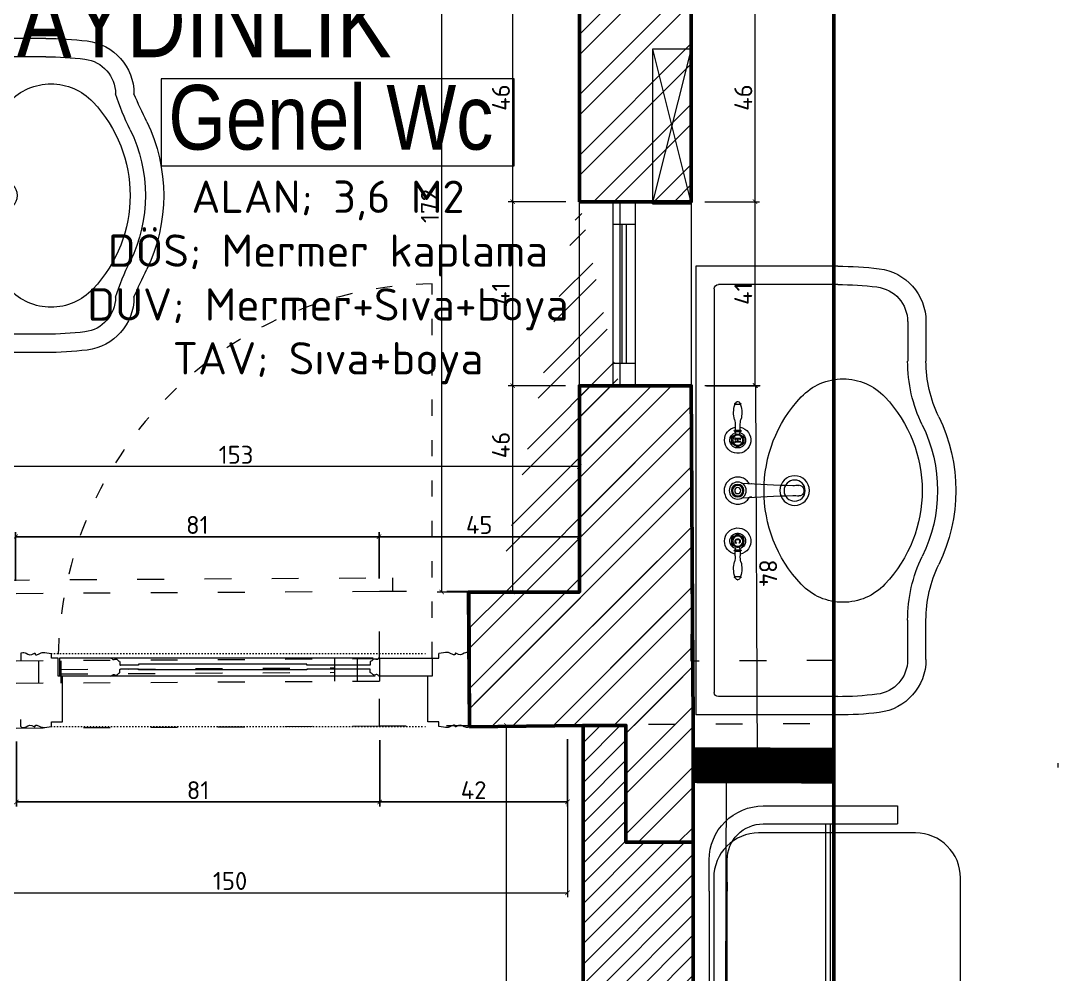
# Model space of a CAD drawing. Header units: inches. Extents: x -3731 to -279, y 59992 to 62726.
# Drawn here: x -1499.2 to -1268, y 61780.5 to 61993 of the extents above; entities that cross this region are included whole.
import ezdxf

# ---------------------------------------------------------------- set-up
doc = ezdxf.new("R2010")
doc.units = ezdxf.units.IN
doc.linetypes.add('ACAD_ISO03W100', pattern=[30, 12, -18])
doc.linetypes.add('DOT', pattern=[6.35, 0, -6.35])
for name, color, linetype, lineweight in [('A-DUVAR 0.50', 40, 'Continuous', 50), ('A-KAPI A DOGR 0.13', 73, 'Continuous', 13), ('A-KAPI A DOGR 0.20', 46, 'Continuous', 20), ('A-KAPI NOKT', 35, 'DOT', 9), ('A-PRODUCT', 7, 'Continuous', 9), ('A-YAZI 0.15', 190, 'Continuous', 15), ('Auto-Aksesuar', 6, 'Continuous', 5), ('Auto-Cam', 140, 'Continuous', 9), ('Auto-Metal', 71, 'Continuous', 18), ('Auto-Olcu', 33, 'Continuous', 15), ('Auto-Silik_Cizgiler', 47, 'Continuous', 9), ('Auto-SilikCizgiler', 251, 'Continuous', 9), ('Auto-Tefris', 32, 'Continuous', 9), ('Auto-Vitrifiye', 8, 'Continuous', 9), ('Auto-Yazi', 7, 'Continuous', 20), ('PEN', 151, 'Continuous', 20), ('yazi mekan 020', 9, 'Continuous', 20)]:
    doc.layers.add(name, color=color, linetype=linetype, lineweight=lineweight)
doc.styles.add('1-20', font='isocpeur.ttf', dxfattribs={"height": 4})
doc.styles.add('STYLE1', font='technic_.ttf')
doc.styles.add('swis721cnbt10', font='isocpeur.ttf', dxfattribs={"height": 10})
doc.styles.add('swis721cnbt20', font='swissck.ttf', dxfattribs={"height": 20})
doc.dimstyles.new('ölçü 1_20', dxfattribs={"dimtxt": 4, "dimasz": 1, "dimexe": 1, "dimexo": 3, "dimtad": 1, "dimdec": 0, "dimtxsty": '1-20', "dimblk": 'ARCHTICK', "dimcen": 1.5, "dimclrd": 256, "dimclre": 256, "dimclrt": 256, "dimadec": 0, "dimazin": 0, "dimtfac": 1, "dimtdec": 0, "dimtmove": 0, "dimatfit": 3, "dimldrblk": 'ARCHTICK', "dimfxl": 1, "dimlwd": -1, "dimlwe": -1, "dimarcsym": 0})
pattern_1 = [(45, (-22752.358, 83650.127), (-6.735192, 6.735192), []), (45, (-22747.868, 83650.127), (-6.735192, 6.735192), [])]

# ---------------------------------------------------------------- blocks, each defined once
blk = doc.blocks.new('_ARCHTICK')
at = {"color": 0, "linetype": 'ByBlock', "const_width": 0.15}
blk.add_lwpolyline([(-0.5, -0.5), (0.5, 0.5)], dxfattribs=at)
blk = doc.blocks.new('*D241')
at = {"layer": 'Auto-Olcu', "ltscale": 5, "transparency": 16777216}
for p, q in [((-1527.79, 61832), (-1527.79, 61797.65)), ((-1377.37, 61832.88), (-1377.37, 61797.65)), ((-1527.79, 61798.65), (-1377.37, 61798.65))]:
    blk.add_line(p, q, dxfattribs=at)
at = {"layer": 'DEFPOINTS', "color": 0, "ltscale": 5, "transparency": 16777216}
for p in [(-1377.37, 61835.88), (-1527.79, 61835), (-1377.37, 61798.65)]:
    blk.add_point(p, dxfattribs=at)
at = {"layer": 'Auto-Olcu', "ltscale": 5, "transparency": 16777216, "rotation": 180}
blk.add_blockref('_ARCHTICK', (-1527.79, 61798.65), dxfattribs=at)
at = {"layer": 'Auto-Olcu', "ltscale": 5, "transparency": 16777216}
blk.add_blockref('_ARCHTICK', (-1377.37, 61798.65), dxfattribs=at)
at = {"layer": 'Auto-Olcu', "ltscale": 5, "transparency": 16777216, "insert": (-1452.58, 61801.28), "char_height": 4, "attachment_point": 5, "style": '1-20'}
blk.add_mtext('150', dxfattribs=at)
blk = doc.blocks.new('*D248')
at = {"layer": 'Auto-Olcu', "ltscale": 5, "transparency": 16777216}
for p, q in [((-1377.72, 61999.05), (-1390.59, 61999.05)), ((-1389.59, 61999.05), (-1389.59, 61952.64)), ((-1377.72, 61952.64), (-1390.59, 61952.64))]:
    blk.add_line(p, q, dxfattribs=at)
at = {"layer": 'DEFPOINTS', "color": 0, "ltscale": 5, "transparency": 16777216}
for p in [(-1374.72, 61999.05), (-1389.59, 61952.64), (-1374.72, 61952.64)]:
    blk.add_point(p, dxfattribs=at)
at = {"layer": 'Auto-Olcu', "ltscale": 5, "transparency": 16777216}
for p, rotation in [((-1389.59, 61999.05), 90), ((-1389.59, 61952.64), 270)]:
    blk.add_blockref('_ARCHTICK', p, dxfattribs=dict(at, rotation=rotation))
at = {"layer": 'Auto-Olcu', "ltscale": 5, "transparency": 16777216, "insert": (-1392.21, 61975.84), "char_height": 4, "attachment_point": 5, "rotation": 90, "style": '1-20'}
blk.add_mtext('46', dxfattribs=at)
blk = doc.blocks.new('*D249')
at = {"layer": 'Auto-Olcu', "ltscale": 5, "transparency": 16777216}
for p, q in [((-1377.72, 61952.64), (-1390.59, 61952.64)), ((-1389.59, 61952.64), (-1389.59, 61911.64)), ((-1377.79, 61911.64), (-1390.59, 61911.64))]:
    blk.add_line(p, q, dxfattribs=at)
at = {"layer": 'DEFPOINTS', "color": 0, "ltscale": 5, "transparency": 16777216}
for p in [(-1374.72, 61952.64), (-1389.59, 61911.64), (-1374.79, 61911.64)]:
    blk.add_point(p, dxfattribs=at)
at = {"layer": 'Auto-Olcu', "ltscale": 5, "transparency": 16777216}
for p, rotation in [((-1389.59, 61952.64), 90), ((-1389.59, 61911.64), 270)]:
    blk.add_blockref('_ARCHTICK', p, dxfattribs=dict(at, rotation=rotation))
at = {"layer": 'Auto-Olcu', "ltscale": 5, "transparency": 16777216, "insert": (-1392.21, 61932.14), "char_height": 4, "attachment_point": 5, "rotation": 90, "style": '1-20'}
blk.add_mtext('41', dxfattribs=at)
blk = doc.blocks.new('*D250')
at = {"layer": 'Auto-Olcu', "ltscale": 5, "transparency": 16777216}
for p, q in [((-1377.79, 61911.64), (-1390.59, 61911.64)), ((-1389.59, 61911.64), (-1389.59, 61865.64)), ((-1377.72, 61865.64), (-1390.59, 61865.64))]:
    blk.add_line(p, q, dxfattribs=at)
at = {"layer": 'DEFPOINTS', "color": 0, "ltscale": 5, "transparency": 16777216}
for p in [(-1374.79, 61911.64), (-1389.59, 61865.64), (-1374.72, 61865.64)]:
    blk.add_point(p, dxfattribs=at)
at = {"layer": 'Auto-Olcu', "ltscale": 5, "transparency": 16777216}
for p, rotation in [((-1389.59, 61911.64), 90), ((-1389.59, 61865.64), 270)]:
    blk.add_blockref('_ARCHTICK', p, dxfattribs=dict(at, rotation=rotation))
at = {"layer": 'Auto-Olcu', "ltscale": 5, "transparency": 16777216, "insert": (-1392.21, 61898.41), "char_height": 4, "attachment_point": 5, "rotation": 90, "style": '1-20'}
blk.add_mtext('46', dxfattribs=at)
blk = doc.blocks.new('*D251')
at = {"layer": 'Auto-Olcu', "ltscale": 5, "transparency": 16777216}
for p, q in [((-1377.55, 62037.68), (-1406.41, 62037.68)), ((-1405.41, 61865.64), (-1405.41, 62037.68)), ((-1377.72, 61865.64), (-1406.41, 61865.64))]:
    blk.add_line(p, q, dxfattribs=at)
at = {"layer": 'DEFPOINTS', "color": 0, "ltscale": 5, "transparency": 16777216}
for p in [(-1405.41, 62037.68), (-1374.55, 62037.68, 0.43), (-1374.72, 61865.64)]:
    blk.add_point(p, dxfattribs=at)
at = {"layer": 'Auto-Olcu', "ltscale": 5, "transparency": 16777216}
for p, rotation in [((-1405.41, 62037.68), 90), ((-1405.41, 61865.64), 270)]:
    blk.add_blockref('_ARCHTICK', p, dxfattribs=dict(at, rotation=rotation))
at = {"layer": 'Auto-Olcu', "ltscale": 5, "transparency": 16777216, "insert": (-1408.04, 61951.66), "char_height": 4, "attachment_point": 5, "rotation": 90, "style": '1-20'}
blk.add_mtext('172', dxfattribs=at)
blk = doc.blocks.new('*D256')
at = {"layer": 'Auto-Olcu', "ltscale": 5, "transparency": 16777216}
for p, q in [((-1527.79, 61868.64), (-1527.79, 61894.61)), ((-1374.72, 61893.61), (-1527.79, 61893.61)), ((-1374.72, 61868.64), (-1374.72, 61894.61))]:
    blk.add_line(p, q, dxfattribs=at)
at = {"layer": 'DEFPOINTS', "color": 0, "ltscale": 5, "transparency": 16777216}
for p in [(-1527.79, 61893.61), (-1527.79, 61865.64), (-1374.72, 61865.64)]:
    blk.add_point(p, dxfattribs=at)
at = {"layer": 'Auto-Olcu', "ltscale": 5, "transparency": 16777216, "rotation": 180}
blk.add_blockref('_ARCHTICK', (-1527.79, 61893.61), dxfattribs=at)
at = {"layer": 'Auto-Olcu', "ltscale": 5, "transparency": 16777216}
blk.add_blockref('_ARCHTICK', (-1374.72, 61893.61), dxfattribs=at)
at = {"layer": 'Auto-Olcu', "ltscale": 5, "transparency": 16777216, "insert": (-1451.25, 61896.24), "char_height": 4, "attachment_point": 5, "style": '1-20'}
blk.add_mtext('153', dxfattribs=at)
blk = doc.blocks.new('*D260')
at = {"layer": 'Auto-Olcu', "ltscale": 5, "transparency": 16777216}
for p, q in [((-1346.79, 61952.64), (-1334.55, 61952.64)), ((-1335.55, 61911.64), (-1335.55, 61952.64)), ((-1346.35, 61911.64), (-1334.55, 61911.64))]:
    blk.add_line(p, q, dxfattribs=at)
at = {"layer": 'DEFPOINTS', "color": 0, "ltscale": 5, "transparency": 16777216}
for p in [(-1349.79, 61952.64), (-1335.55, 61952.64), (-1349.35, 61911.64)]:
    blk.add_point(p, dxfattribs=at)
at = {"layer": 'Auto-Olcu', "ltscale": 5, "transparency": 16777216}
for p, rotation in [((-1335.55, 61952.64), 90), ((-1335.55, 61911.64), 270)]:
    blk.add_blockref('_ARCHTICK', p, dxfattribs=dict(at, rotation=rotation))
at = {"layer": 'Auto-Olcu', "ltscale": 5, "transparency": 16777216, "insert": (-1338.18, 61932.14), "char_height": 4, "attachment_point": 5, "rotation": 90, "style": '1-20'}
blk.add_mtext('41', dxfattribs=at)
blk = doc.blocks.new('*D261')
at = {"layer": 'Auto-Olcu', "ltscale": 5, "transparency": 16777216}
for p, q in [((-1346.79, 61999.05), (-1334.55, 61999.05)), ((-1335.55, 61952.64), (-1335.55, 61999.05)), ((-1346.79, 61952.64), (-1334.55, 61952.64))]:
    blk.add_line(p, q, dxfattribs=at)
at = {"layer": 'DEFPOINTS', "color": 0, "ltscale": 5, "transparency": 16777216}
for p in [(-1349.79, 61999.05), (-1335.55, 61999.05), (-1349.79, 61952.64)]:
    blk.add_point(p, dxfattribs=at)
at = {"layer": 'Auto-Olcu', "ltscale": 5, "transparency": 16777216}
for p, rotation in [((-1335.55, 61999.05), 90), ((-1335.55, 61952.64), 270)]:
    blk.add_blockref('_ARCHTICK', p, dxfattribs=dict(at, rotation=rotation))
at = {"layer": 'Auto-Olcu', "ltscale": 5, "transparency": 16777216, "insert": (-1338.18, 61975.84), "char_height": 4, "attachment_point": 5, "rotation": 90, "style": '1-20'}
blk.add_mtext('46', dxfattribs=at)
blk = doc.blocks.new('*D267')
at = {"layer": 'Auto-Olcu', "ltscale": 5, "transparency": 16777216}
for p, q in [((-1346.43, 61825.81), (-1341, 61825.79)), ((-1342, 61825.79), (-1342.37, 61706.87)), ((-1346.8, 61706.88), (-1341.37, 61706.86))]:
    blk.add_line(p, q, dxfattribs=at)
at = {"layer": 'DEFPOINTS', "color": 0, "ltscale": 5, "transparency": 16777216}
for p in [(-1349.43, 61825.82), (-1349.8, 61706.89), (-1342.37, 61706.87)]:
    blk.add_point(p, dxfattribs=at)
at = {"layer": 'Auto-Olcu', "ltscale": 5, "transparency": 16777216}
for p, rotation in [((-1342, 61825.79), 89.82435780464125), ((-1342.37, 61706.87), 269.8243578046412)]:
    blk.add_blockref('_ARCHTICK', p, dxfattribs=dict(at, rotation=rotation))
at = {"layer": 'Auto-Olcu', "ltscale": 5, "transparency": 16777216, "insert": (-1344.81, 61766.34), "char_height": 4, "attachment_point": 5, "rotation": 89.8244, "style": '1-20'}
blk.add_mtext('119', dxfattribs=at)
blk = doc.blocks.new('*D268')
at = {"layer": 'Auto-Olcu', "ltscale": 5, "transparency": 16777216}
for p, q in [((-1346.79, 61911.65), (-1334.45, 61911.7)), ((-1335.45, 61911.7), (-1335.1, 61828.08)), ((-1346.45, 61828.03), (-1334.1, 61828.08))]:
    blk.add_line(p, q, dxfattribs=at)
at = {"layer": 'DEFPOINTS', "color": 0, "ltscale": 5, "transparency": 16777216}
for p in [(-1349.79, 61911.64), (-1349.45, 61828.02), (-1335.1, 61828.08)]:
    blk.add_point(p, dxfattribs=at)
at = {"layer": 'Auto-Olcu', "ltscale": 5, "transparency": 16777216}
for p, rotation in [((-1335.45, 61911.7), 90.23833155565073), ((-1335.1, 61828.08), 270.2383315556507)]:
    blk.add_blockref('_ARCHTICK', p, dxfattribs=dict(at, rotation=rotation))
at = {"layer": 'Auto-Olcu', "ltscale": 5, "transparency": 16777216, "insert": (-1332.65, 61869.9), "char_height": 4, "attachment_point": 5, "rotation": 270.2383, "style": '1-20'}
blk.add_mtext('84', dxfattribs=at)
blk = doc.blocks.new('*D270')
at = {"layer": 'Auto-Olcu', "ltscale": 5, "transparency": 16777216}
for p, q in [((-1376.9, 61835.9), (-1391.95, 61835.9)), ((-1390.95, 61692.32), (-1390.95, 61835.9)), ((-1376.9, 61692.32), (-1391.95, 61692.32))]:
    blk.add_line(p, q, dxfattribs=at)
at = {"layer": 'DEFPOINTS', "color": 0, "ltscale": 5, "transparency": 16777216}
for p in [(-1390.95, 61835.9), (-1373.9, 61835.9), (-1373.9, 61692.32)]:
    blk.add_point(p, dxfattribs=at)
at = {"layer": 'Auto-Olcu', "ltscale": 5, "transparency": 16777216}
for p, rotation in [((-1390.95, 61835.9), 90), ((-1390.95, 61692.32), 270)]:
    blk.add_blockref('_ARCHTICK', p, dxfattribs=dict(at, rotation=rotation))
at = {"layer": 'Auto-Olcu', "ltscale": 5, "transparency": 16777216, "insert": (-1393.58, 61764.11), "char_height": 4, "attachment_point": 5, "rotation": 90, "style": '1-20'}
blk.add_mtext('144', dxfattribs=at)
blk = doc.blocks.new('planduravit')
at = {"layer": 'Auto-Aksesuar'}
for p, q in [((24396.92, 259.83, 37.37), (24405.51, 225.42, 37.37)), ((24396.92, 225.42, 37.37), (24405.51, 259.67, 37.67))]:
    blk.add_line(p, q, dxfattribs=at)
at = {"layer": 'Auto-Aksesuar', "elevation": 37.37}
blk.add_lwpolyline([(24405.51, 225.42), (24405.51, 259.83), (24396.92, 259.83), (24396.92, 225.42)], close=True, dxfattribs=at)
blk = doc.blocks.new('FGHGJ')
at = {"layer": 'Auto-Silik_Cizgiler'}
for p, q in [((18004.15, -6697.32), (18004.15, -6605.32)), ((18005.15, -6697.32), (18005.15, -6605.32))]:
    blk.add_line(p, q, dxfattribs=at)
at = {"layer": 'Auto-Tefris'}
blk.add_lwpolyline([(17979.15, -6617.32), (17979.15, -6685.32, 0.414214), (17989.15, -6695.32), (18024.15, -6695.32, 0.414214), (18034.15, -6685.32), (18034.15, -6617.32, 0.414214), (18024.15, -6607.32), (17989.15, -6607.32, 0.414214)], format="xyb", close=True, dxfattribs=at)
at = {"layer": 'Auto-Yazi'}
for p, q in [((18020.15, -6601.32), (18020.15, -6605.32)), ((17978.15, -6620.32), (17978.15, -6618.32)), ((17982.15, -6618.32), (17982.15, -6620.32)), ((17978.15, -6620.32), (17978.15, -6684.32)), ((17982.15, -6684.32), (17982.15, -6620.32)), ((18020.15, -6701.32), (18020.15, -6697.32))]:
    blk.add_line(p, q, dxfattribs=at)
for points in [[(17978.15, -6618.32), (17978.15, -6613.32, -0.414214), (17990.15, -6601.32), (18020.15, -6601.32)], [(17978.15, -6618.32), (17978.15, -6613.32, -0.414214), (17990.15, -6601.32), (18020.15, -6601.32)], [(17982.15, -6618.32), (17982.15, -6613.32, -0.414214), (17990.15, -6605.32), (18020.15, -6605.32)], [(17978.15, -6684.32), (17978.15, -6689.32, 0.414214), (17990.15, -6701.32), (18020.15, -6701.32)], [(17978.15, -6684.32), (17978.15, -6689.32, 0.414214), (17990.15, -6701.32), (18020.15, -6701.32)], [(17982.15, -6684.32), (17982.15, -6689.32, 0.414214), (17990.15, -6697.32), (18020.15, -6697.32)]]:
    blk.add_lwpolyline(points, format="xyb", dxfattribs=at)
blk = doc.blocks.new('lava')
for p, q in [((-50, -31.63), (-50, 0)), ((-50, 0), (50, 0)), ((50, -31.63), (50, 0)), ((-44.96, -4.08), (44.96, -4.08)), ((-45.91, -31.63), (-45.91, -5.03)), ((45.91, -31.63), (45.91, -5.03)), ((-37.65, -47.22), (-28.87, -47.22)), ((37.65, -47.22), (28.87, -47.22)), ((-37.65, -51.3), (-28.87, -51.3)), ((37.65, -51.3), (28.87, -51.3))]:
    blk.add_line(p, q)
for centre, radius in [((0, -9.33), 1.9), ((0, -22.03), 3.3), ((0, -22.03), 2.35)]:
    blk.add_circle(centre, radius)
for centre, radius, start, end in [((-44.96, -5.03), 0.95, 90, 180), ((44.96, -5.03), 0.95, 0, 90), ((0, -45.6), 30.4, 46.6377, 133.3623), ((-12.07, -32.82), 12.82, 133.3623, 226.6377), ((12.07, -32.82), 12.82, 313.3623, 46.6377), ((26, -31.63), 76, 180, 186.9781), ((26, -31.63), 71.92, 180, 186.9781), ((-26, -31.63), 71.92, 353.0219, 0), ((-26, -31.63), 76, 353.0219, 0), ((-37.65, -39.42), 11.88, 186.9781, 270), ((-37.65, -39.42), 7.79, 186.9781, 270), ((37.65, -39.42), 7.79, 270, 353.0219), ((37.65, -39.42), 11.88, 270, 353.0219), ((0, -20.05), 30.4, 226.6377, 313.3623), ((-28.87, -79.8), 32.59, 64.1581, 90), ((28.87, -79.8), 32.59, 90, 115.8419), ((0, -20.46), 33.41, 243.9617, 296.0383), ((-28.87, -79.8), 28.5, 64.1581, 90), ((28.87, -79.8), 28.5, 90, 115.8419), ((0, -20.46), 37.49, 243.9831, 296.0169)]:
    blk.add_arc(centre, radius, start, end)
blk = doc.blocks.new('EALS13 TOP')
at = {"layer": 'A-PRODUCT', "linetype": 'Continuous', "lineweight": 15}
for p, q in [((3.106, 9.381), (3.019, 9.23)), ((3.364, 9.429), (3.19, 9.429)), ((3.701, 9.429), (3.527, 9.429)), ((3.873, 9.23), (3.785, 9.381)), ((12.019, 9.23), (12.106, 9.381)), ((12.19, 9.429), (12.364, 9.429)), ((12.527, 9.429), (12.701, 9.429)), ((12.785, 9.381), (12.873, 9.23)), ((0, 8.913), (0, 8.866)), ((0.072, 9.039), (0.146, 9.083)), ((0.146, 8.696), (0.072, 8.74)), ((0.15, 9.088), (0.169, 9.138)), ((0.169, 8.641), (0.15, 8.691)), ((0.206, 9.164), (0.261, 9.164)), ((0.261, 8.615), (0.206, 8.615)), ((0.27, 8.625), (0.27, 9.154)), ((2.14, 9.109), (2.543, 9.109)), ((2.543, 8.67), (2.14, 8.67)), ((2.543, 9.136), (2.543, 8.643)), ((2.673, 9.14), (2.673, 8.639)), ((2.937, 9.089), (2.921, 9.061)), ((2.921, 8.718), (2.937, 8.69)), ((2.928, 9.06), (2.928, 9.045)), ((2.928, 8.734), (2.928, 8.719)), ((3.019, 8.549), (3.106, 8.398)), ((3.19, 8.35), (3.364, 8.35)), ((3.229, 9.101), (3.231, 9.101)), ((3.404, 9.113), (3.241, 9.113)), ((3.248, 8.66), (3.404, 8.66)), ((3.279, 9.031), (3.279, 8.742)), ((3.342, 8.899), (3.342, 9.031)), ((3.562, 8.899), (3.342, 8.899)), ((3.342, 8.742), (3.342, 8.88)), ((3.342, 8.88), (3.562, 8.88)), ((3.389, 9.101), (3.404, 9.101)), ((3.404, 8.673), (3.389, 8.673)), ((3.404, 9.101), (3.404, 9.113)), ((3.404, 8.66), (3.404, 8.673)), ((3.65, 9.113), (3.499, 9.113)), ((3.499, 9.113), (3.499, 9.101)), ((3.499, 9.101), (3.514, 9.101)), ((3.514, 8.673), (3.499, 8.673)), ((3.499, 8.673), (3.499, 8.66)), ((3.499, 8.66), (3.644, 8.66)), ((3.527, 8.35), (3.701, 8.35)), ((3.562, 9.031), (3.562, 8.899)), ((3.562, 8.88), (3.562, 8.742)), ((3.624, 8.742), (3.624, 9.031)), ((3.785, 8.398), (3.873, 8.549)), ((4.041, 8.938), (3.954, 9.089)), ((3.954, 8.69), (4.041, 8.841)), ((11.85, 8.938), (11.937, 9.089)), ((11.937, 8.69), (11.85, 8.841)), ((12.106, 8.398), (12.019, 8.549)), ((12.364, 8.35), (12.19, 8.35)), ((12.701, 8.35), (12.527, 8.35)), ((12.615, 9.122), (12.603, 9.122)), ((12.615, 8.965), (12.628, 8.965)), ((12.873, 8.549), (12.785, 8.398)), ((12.954, 9.089), (12.97, 9.061)), ((12.97, 8.718), (12.954, 8.69)), ((12.963, 9.06), (12.963, 9.045)), ((12.963, 8.734), (12.963, 8.719)), ((13.219, 9.14), (13.219, 8.639)), ((13.349, 9.136), (13.349, 8.643)), ((13.752, 9.109), (13.349, 9.109)), ((13.349, 8.67), (13.752, 8.67)), ((15.621, 8.625), (15.621, 9.154)), ((15.686, 9.164), (15.631, 9.164)), ((15.631, 8.615), (15.686, 8.615)), ((15.741, 9.088), (15.723, 9.138)), ((15.723, 8.641), (15.741, 8.691)), ((15.819, 9.039), (15.746, 9.083)), ((15.746, 8.696), (15.819, 8.74)), ((15.891, 8.913), (15.891, 8.866)), ((7.352, 7.637), (7.352, 7.648)), ((8.539, 7.637), (8.539, 7.838))]:
    blk.add_line(p, q, dxfattribs=at)
at = {"layer": 'A-PRODUCT', "linetype": 'Continuous', "lineweight": 15, "flags": 128}
for points in [[(12.628, 8.965), (12.626, 8.985), (12.625, 9.004), (12.623, 9.024), (12.622, 9.044), (12.62, 9.064), (12.619, 9.083), (12.617, 9.103), (12.615, 9.122)], [(12.641, 8.77), (12.639, 8.771), (12.638, 8.772), (12.637, 8.772), (12.635, 8.773), (12.634, 8.774), (12.633, 8.775), (12.632, 8.776), (12.63, 8.776)], [(7.478, 3.435), (7.47, 3.37), (7.479, 3.298), (7.506, 3.229), (7.55, 3.165), (7.61, 3.108), (7.682, 3.062), (7.764, 3.028), (7.853, 3.007), (7.946, 3), (8.038, 3.007), (8.128, 3.028), (8.21, 3.062), (8.282, 3.108), (8.341, 3.165), (8.385, 3.229), (8.412, 3.298), (8.421, 3.37), (8.413, 3.435)]]:
    blk.add_lwpolyline(points, dxfattribs=at)
at = {"layer": 'A-PRODUCT', "linetype": 'Continuous', "lineweight": 15}
for centre, radius in [((3.446, 8.889), 0.45), ((7.946, 8.889), 0.556), ((7.946, 8.889), 0.468), ((12.446, 8.889), 0.45), ((7.946, 8.889), 0.269)]:
    blk.add_circle(centre, radius, dxfattribs=at)
for centre, radius, start, end in [((1.001, 6.895), 2.363, 75.06939, 107.1713), ((3.446, 8.889), 1.177, 90, 169.23453), ((3.446, 8.889), 1.177, 190.76547, 90), ((3.446, 8.889), 0.701, 196.44246, 90), ((3.446, 8.889), 0.701, 90, 163.55754), ((3.446, 8.889), 0.546, 198.24755, 161.75245), ((3.123, 9.371), 0.0197, 123.82531, 150), ((3.446, 8.889), 0.599, 116.17469, 123.82531), ((3.19, 9.41), 0.0197, 90, 116.17469), ((3.701, 9.41), 0.0197, 63.82531, 90), ((3.446, 8.889), 0.599, 56.17469, 63.82531), ((3.768, 9.371), 0.0197, 30, 56.17469), ((12.446, 8.889), 1.177, 90, 349.23453), ((12.446, 8.889), 0.701, 90, 343.55754), ((12.446, 8.889), 0.546, 18.24755, 341.75245), ((12.123, 9.371), 0.0197, 123.82531, 150), ((12.446, 8.889), 0.599, 116.17469, 123.82531), ((12.19, 9.41), 0.0197, 90, 116.17469), ((12.446, 8.889), 1.177, 10.76547, 90), ((12.446, 8.889), 0.701, 16.44246, 90), ((12.701, 9.41), 0.0197, 63.82531, 90), ((12.446, 8.889), 0.599, 56.17469, 63.82531), ((12.768, 9.371), 0.0197, 30, 56.17469), ((14.89, 6.895), 2.363, 72.8287, 104.93061), ((0.146, 8.913), 0.146, 120.52971, 180), ((0.146, 8.866), 0.146, 180, 239.47029), ((0.141, 9.091), 0.00984, 300.52971, 339.58431), ((0.141, 8.688), 0.00984, 20.41569, 59.47029), ((0.206, 9.124), 0.0394, 90, 159.58431), ((0.206, 8.655), 0.0394, 200.41569, 270), ((0.261, 9.154), 0.00984, 0, 90), ((0.261, 8.625), 0.00984, 270, 0), ((0.326, 9.078), 0.0787, 107.1713, 135.23492), ((0.326, 8.701), 0.0787, 224.76508, 252.8287), ((1.001, 10.884), 2.363, 252.8287, 284.93061), ((2.14, 11.166), 2.057, 255.06939, 270), ((2.14, 6.613), 2.057, 90, 104.93061), ((2.608, 9.136), 0.0652, 4.32425, 180), ((2.608, 8.643), 0.0652, 180, 355.67575), ((2.682, 9.141), 0.00984, 184.32425, 238.91681), ((2.682, 8.638), 0.00984, 121.08319, 175.67575), ((2.938, 9.565), 0.504, 238.91681, 268.9033), ((2.938, 8.214), 0.504, 91.0967, 121.08319), ((3.123, 8.408), 0.0197, 210, 236.17469), ((3.446, 8.889), 0.599, 236.17469, 243.82531), ((3.19, 8.369), 0.0197, 243.82531, 270), ((3.446, 8.889), 0.303, 132.39808, 135.81752), ((3.446, 8.889), 0.303, 225.6237, 229.17237), ((3.446, 8.889), 0.303, 310.82763, 314.74465), ((3.446, 8.889), 0.303, 44.02672, 47.60192), ((3.701, 8.369), 0.0197, 270, 296.17469), ((3.446, 8.889), 0.599, 296.17469, 303.82531), ((3.768, 8.408), 0.0197, 303.82531, 330), ((4.024, 8.928), 0.0197, 3.82531, 30), ((4.024, 8.851), 0.0197, 330, 356.17469), ((3.446, 8.889), 0.599, 356.17469, 3.82531), ((-118.474, 0.301), 126.042, 1.66743, 3.75018), ((133.725, 0.324), 125.401, 176.24178, 178.33451), ((12.446, 8.889), 0.599, 176.17469, 183.82531), ((11.867, 8.928), 0.0197, 150, 176.17469), ((11.867, 8.851), 0.0197, 183.82531, 210), ((12.123, 8.408), 0.0197, 210, 236.17469), ((12.446, 8.889), 0.599, 236.17469, 243.82531), ((12.19, 8.369), 0.0197, 243.82531, 270), ((12.701, 8.369), 0.0197, 270, 296.17469), ((12.446, 8.889), 0.599, 296.17469, 303.82531), ((12.768, 8.408), 0.0197, 303.82531, 330), ((12.954, 9.565), 0.504, 271.0967, 301.08319), ((12.954, 8.214), 0.504, 58.91681, 88.9033), ((13.209, 9.141), 0.00984, 301.08319, 355.67575), ((13.209, 8.638), 0.00984, 4.32425, 58.91681), ((13.284, 9.136), 0.0652, 0, 175.67575), ((13.284, 8.643), 0.0652, 184.32425, 0), ((13.752, 11.166), 2.057, 270, 284.93061), ((13.752, 6.613), 2.057, 75.06939, 90), ((14.89, 10.884), 2.363, 255.06939, 287.1713), ((15.565, 9.078), 0.0787, 44.76508, 72.8287), ((15.565, 8.701), 0.0787, 287.1713, 315.23492), ((15.631, 9.154), 0.00984, 90, 180), ((15.631, 8.625), 0.00984, 180, 270), ((15.686, 9.124), 0.0394, 20.41569, 90), ((15.686, 8.655), 0.0394, 270, 339.58431), ((15.751, 9.091), 0.00984, 200.41569, 239.47029), ((15.751, 8.688), 0.00984, 120.52971, 159.58431), ((15.745, 8.913), 0.146, 0, 59.47029), ((15.745, 8.866), 0.146, 300.52971, 0), ((-2.012, 4.361), 9.535, 354.42603, 357.63911), ((17.904, 4.361), 9.535, 182.36089, 185.57397)]:
    blk.add_arc(centre, radius, start, end, dxfattribs=at)
for points, knots in [([(7.34, 7.848), (7.332, 7.852), (7.263, 7.886), (7.149, 7.978), (7.006, 8.122), (6.891, 8.291), (6.806, 8.477), (6.753, 8.673), (6.734, 8.876), (6.748, 9.079), (6.797, 9.276), (6.877, 9.463), (6.989, 9.634), (7.128, 9.785), (7.29, 9.909), (7.471, 10.006), (7.666, 10.069), (7.826, 10.094), (7.92, 10.096), (7.946, 10.096)], [0, 0, 0, 0, 0.008598, 0.073031, 0.137513, 0.201995, 0.266359, 0.330723, 0.394899, 0.459075, 0.523345, 0.587615, 0.652249, 0.716883, 0.781671, 0.846458, 0.910965, 0.975471, 1, 1, 1, 1]), ([(7.946, 10.096), (8, 10.094), (8.109, 10.09), (8.282, 10.053), (8.46, 9.987), (8.636, 9.886), (8.793, 9.757), (8.926, 9.603), (9.032, 9.428), (9.107, 9.238), (9.149, 9.037), (9.157, 8.833), (9.13, 8.63), (9.07, 8.435), (8.977, 8.253), (8.856, 8.089), (8.714, 7.95), (8.604, 7.881), (8.551, 7.847)], [0, 0, 0, 0, 0.051869, 0.103738, 0.167682, 0.231626, 0.295813, 0.36, 0.424601, 0.489202, 0.553994, 0.618786, 0.68333, 0.747874, 0.812151, 0.876428, 0.940732, 1, 1, 1, 1]), ([(2.926, 9.055), (2.927, 9.055), (2.928, 9.055), (2.926, 9.033), (2.923, 8.996), (2.919, 8.946), (2.918, 8.889), (2.919, 8.833), (2.923, 8.783), (2.926, 8.746), (2.928, 8.724), (2.927, 8.724), (2.926, 8.724)], [0, 0, 0, 0, 0.073755, 0.179468, 0.285736, 0.393231, 0.500653, 0.607115, 0.713548, 0.820929, 0.928463, 1, 1, 1, 1]), ([(3.231, 9.101), (3.235, 9.1), (3.242, 9.1), (3.252, 9.097), (3.258, 9.094), (3.261, 9.092)], [0, 0, 0, 0, 0.349165, 0.67036, 1, 1, 1, 1]), ([(3.271, 8.69), (3.267, 8.686), (3.26, 8.678), (3.246, 8.674), (3.237, 8.673), (3.234, 8.673)], [0, 0, 0, 0, 0.3797628, 0.7498756, 1, 1, 1, 1]), ([(3.261, 9.092), (3.263, 9.091), (3.266, 9.089), (3.271, 9.084), (3.273, 9.08), (3.274, 9.078)], [0, 0, 0, 0, 0.335361, 0.600399, 1, 1, 1, 1]), ([(3.279, 8.742), (3.278, 8.733), (3.278, 8.72), (3.276, 8.702), (3.273, 8.694), (3.271, 8.69)], [0, 0, 0, 0, 0.490581, 0.741034, 1, 1, 1, 1]), ([(3.274, 9.078), (3.275, 9.074), (3.278, 9.065), (3.278, 9.049), (3.279, 9.037), (3.279, 9.031)], [0, 0, 0, 0, 0.248928, 0.623529, 1, 1, 1, 1]), ([(3.342, 9.031), (3.342, 9.037), (3.342, 9.048), (3.343, 9.064), (3.345, 9.078), (3.351, 9.087), (3.357, 9.091), (3.359, 9.093)], [0, 0, 0, 0, 0.2509276, 0.5019919, 0.716414, 0.8571954, 1, 1, 1, 1]), ([(3.346, 8.696), (3.345, 8.699), (3.342, 8.709), (3.342, 8.725), (3.342, 8.736), (3.342, 8.742)], [0, 0, 0, 0, 0.249243, 0.623767, 1, 1, 1, 1]), ([(3.359, 8.681), (3.358, 8.682), (3.355, 8.684), (3.35, 8.688), (3.347, 8.692), (3.346, 8.695), (3.346, 8.696)], [0, 0, 0, 0, 0.252115, 0.504978, 0.933337, 1, 1, 1, 1]), ([(3.359, 9.093), (3.362, 9.094), (3.366, 9.096), (3.376, 9.1), (3.383, 9.1), (3.389, 9.101)], [0, 0, 0, 0, 0.2512057, 0.5030469, 1, 1, 1, 1]), ([(3.389, 8.673), (3.386, 8.673), (3.381, 8.673), (3.371, 8.675), (3.364, 8.679), (3.359, 8.681)], [0, 0, 0, 0, 0.251458, 0.503645, 1, 1, 1, 1]), ([(3.514, 9.101), (3.517, 9.1), (3.522, 9.1), (3.532, 9.098), (3.539, 9.095), (3.544, 9.092)], [0, 0, 0, 0, 0.251355, 0.503428, 1, 1, 1, 1]), ([(3.554, 8.69), (3.55, 8.686), (3.542, 8.678), (3.528, 8.674), (3.518, 8.673), (3.514, 8.673)], [0, 0, 0, 0, 0.37635, 0.716192, 1, 1, 1, 1]), ([(3.544, 9.092), (3.545, 9.091), (3.548, 9.09), (3.553, 9.085), (3.556, 9.081), (3.557, 9.078), (3.557, 9.078)], [0, 0, 0, 0, 0.252247, 0.505366, 0.938528, 1, 1, 1, 1]), ([(3.562, 8.742), (3.561, 8.733), (3.561, 8.72), (3.559, 8.702), (3.555, 8.694), (3.554, 8.69)], [0, 0, 0, 0, 0.490528, 0.740558, 1, 1, 1, 1]), ([(3.557, 9.078), (3.558, 9.074), (3.561, 9.065), (3.561, 9.049), (3.562, 9.037), (3.562, 9.031)], [0, 0, 0, 0, 0.249801, 0.624069, 1, 1, 1, 1]), ([(3.624, 9.031), (3.625, 9.042), (3.625, 9.057), (3.627, 9.076), (3.633, 9.087), (3.639, 9.091), (3.642, 9.093), (3.642, 9.093)], [0, 0, 0, 0, 0.456799, 0.697171, 0.838695, 0.980055, 1, 1, 1, 1]), ([(3.629, 8.696), (3.628, 8.699), (3.625, 8.709), (3.625, 8.724), (3.625, 8.736), (3.624, 8.742)], [0, 0, 0, 0, 0.24833, 0.623199, 1, 1, 1, 1]), ([(3.642, 8.681), (3.64, 8.682), (3.637, 8.685), (3.632, 8.69), (3.63, 8.693), (3.629, 8.696)], [0, 0, 0, 0, 0.367657, 0.615582, 1, 1, 1, 1]), ([(3.642, 9.093), (3.646, 9.094), (3.652, 9.098), (3.66, 9.099), (3.663, 9.1)], [0, 0, 0, 0, 0.49285, 1, 1, 1, 1]), ([(3.659, 8.674), (3.656, 8.675), (3.65, 8.677), (3.645, 8.68), (3.642, 8.681)], [0, 0, 0, 0, 0.4951398, 1, 1, 1, 1]), ([(12.464, 9.122), (12.439, 9.12), (12.389, 9.115), (12.324, 9.075), (12.277, 9.018), (12.249, 8.952), (12.246, 8.905), (12.244, 8.883)], [0, 0, 0, 0, 0.207164, 0.415135, 0.613237, 0.813483, 1, 1, 1, 1]), ([(12.244, 8.883), (12.245, 8.87), (12.246, 8.844), (12.256, 8.794), (12.276, 8.761), (12.289, 8.739)], [0, 0, 0, 0, 0.2513503, 0.5030462, 1, 1, 1, 1]), ([(12.289, 8.739), (12.304, 8.722), (12.335, 8.687), (12.397, 8.661), (12.439, 8.658), (12.459, 8.657)], [0, 0, 0, 0, 0.349515, 0.701334, 1, 1, 1, 1]), ([(12.32, 8.886), (12.322, 8.923), (12.325, 8.977), (12.354, 9.043), (12.389, 9.081), (12.431, 9.1), (12.459, 9.102), (12.472, 9.103)], [0, 0, 0, 0, 0.370968, 0.544608, 0.719933, 0.869131, 1, 1, 1, 1]), ([(12.483, 8.688), (12.46, 8.691), (12.42, 8.695), (12.373, 8.727), (12.339, 8.771), (12.322, 8.827), (12.321, 8.868), (12.32, 8.886)], [0, 0, 0, 0, 0.243602, 0.409353, 0.575204, 0.815374, 1, 1, 1, 1]), ([(12.459, 8.657), (12.483, 8.659), (12.527, 8.662), (12.589, 8.698), (12.622, 8.738), (12.638, 8.765), (12.641, 8.77)], [0, 0, 0, 0, 0.320277, 0.583729, 0.922646, 1, 1, 1, 1]), ([(12.557, 9.103), (12.55, 9.106), (12.535, 9.112), (12.504, 9.12), (12.48, 9.121), (12.464, 9.122)], [0, 0, 0, 0, 0.250797, 0.501938, 1, 1, 1, 1]), ([(12.472, 9.103), (12.487, 9.102), (12.518, 9.099), (12.558, 9.075), (12.595, 9.031), (12.607, 8.991), (12.615, 8.965)], [0, 0, 0, 0, 0.213461, 0.428648, 0.62417, 1, 1, 1, 1]), ([(12.63, 8.776), (12.619, 8.762), (12.596, 8.732), (12.551, 8.698), (12.51, 8.689), (12.488, 8.688), (12.483, 8.688)], [0, 0, 0, 0, 0.313846, 0.63154, 0.917361, 1, 1, 1, 1]), ([(12.576, 9.097), (12.574, 9.097), (12.571, 9.098), (12.565, 9.1), (12.56, 9.102), (12.557, 9.103)], [0, 0, 0, 0, 0.251254, 0.502501, 1, 1, 1, 1]), ([(12.591, 9.102), (12.59, 9.101), (12.587, 9.099), (12.582, 9.097), (12.578, 9.097), (12.576, 9.097)], [0, 0, 0, 0, 0.251027, 0.683139, 1, 1, 1, 1]), ([(12.603, 9.122), (12.602, 9.119), (12.6, 9.114), (12.596, 9.107), (12.593, 9.104), (12.591, 9.102)], [0, 0, 0, 0, 0.385246, 0.656489, 1, 1, 1, 1]), ([(12.965, 9.055), (12.964, 9.055), (12.963, 9.055), (12.965, 9.033), (12.969, 8.996), (12.972, 8.946), (12.973, 8.889), (12.972, 8.833), (12.969, 8.783), (12.965, 8.746), (12.963, 8.724), (12.964, 8.724), (12.965, 8.724)], [0, 0, 0, 0, 0.073755, 0.179468, 0.285736, 0.393231, 0.500653, 0.607115, 0.713548, 0.820929, 0.928463, 1, 1, 1, 1])]:
    blk.add_open_spline(points, degree=3, knots=knots, dxfattribs=at)
blk = doc.blocks.new('JLKUI')
for p, q in [((8685.78, -1965.59), (8685.78, -1933.96)), ((8755.78, -1933.96), (8685.78, -1933.96)), ((8755.78, -1965.59), (8755.78, -1933.96)), ((8689.87, -1965.59), (8689.87, -1938.99)), ((8750.74, -1938.04), (8690.82, -1938.04)), ((8751.69, -1965.59), (8751.69, -1938.99))]:
    blk.add_line(p, q)
for centre, radius in [((8720.78, -1943.29), 1.9), ((8720.78, -1955.99), 3.3), ((8720.78, -1955.99), 2.35)]:
    blk.add_circle(centre, radius)
for centre, radius, start, end in [((8690.82, -1938.99), 0.95, 90, 180), ((8750.74, -1938.99), 0.95, 0, 90), ((8720.78, -1979.56), 30.4, 46.6377, 133.3623), ((8708.71, -1966.78), 12.82, 133.3623, 226.6377), ((8732.85, -1966.78), 12.82, 313.3623, 46.6377), ((8761.78, -1965.59), 76, 180, 186.9781), ((8761.78, -1965.59), 71.92, 180, 186.9781), ((8679.78, -1965.59), 71.92, 353.0219, 0), ((8679.78, -1965.59), 76, 353.0219, 0), ((8698.13, -1973.38), 11.88, 186.9781, 270), ((8698.13, -1973.38), 7.79, 186.9781, 270), ((8743.43, -1973.38), 7.79, 270, 353.0219), ((8743.43, -1973.38), 11.88, 270, 353.0219), ((8720.78, -1954), 30.4, 226.6377, 313.3623), ((8683.42, -2028.63), 49.68, 62.8197, 72.7769), ((8758.14, -2028.63), 49.68, 107.2231, 117.1803), ((8590.18, -2228.42), 266.05, 64.5897, 66.06), ((8720.78, -1954.41), 33.41, 243.9617, 296.0383), ((8851.38, -2228.42), 266.05, 113.94, 115.4103), ((8720.78, -1954.41), 37.49, 243.9831, 296.0169)]:
    blk.add_arc(centre, radius, start, end)

msp = doc.modelspace()

# ---------------------------------------------------------------- hatches: boundary and pattern name
at = {"layer": 'Auto-Silik_Cizgiler'}
h = msp.add_hatch(dxfattribs=at)
h.set_pattern_fill('ANSI32', color=256)
h.set_pattern_definition(pattern_1)
edge = h.paths.add_edge_path(flags=17)
edge.add_line((-1399.21, 61835.64), (-1399.38, 61865.64))
edge.add_line((-1399.38, 61865.64), (-1374.72, 61865.64))
edge.add_line((-1374.72, 61865.64), (-1374.72, 61911.64))
edge.add_line((-1374.72, 61911.64), (-1349.79, 61911.64))
edge.add_line((-1349.79, 61911.64), (-1349.35, 61836.04))
edge = h.paths.add_edge_path()
edge.add_line((-1399.21, 61835.64), (-1399.38, 61865.64))
edge.add_line((-1399.38, 61865.64), (-1374.72, 61865.64))
edge.add_line((-1374.72, 61865.64), (-1374.72, 61911.64))
edge.add_line((-1374.72, 61911.64), (-1349.79, 61911.64))
edge.add_line((-1349.79, 61911.64), (-1349.35, 61836.04))
edge.add_line((-1374.72, 61952.64), (-1374.72, 61999.05))
edge.add_line((-1374.72, 61999.05), (-1349.79, 61999.05))
edge.add_line((-1349.79, 61999.05), (-1349.79, 61952.64))
edge.add_line((-1349.79, 61952.64), (-1374.79, 61952.64))
h = msp.add_hatch(dxfattribs=at)
h.set_pattern_fill('ANSI32', color=256)
h.set_pattern_definition(pattern_1)
h.paths.add_polyline_path([(-1373.91, 61835.88), (-1373.91, 61835.92), (-1364.34, 61835.92), (-1364.34, 61809.89), (-1349.35, 61809.89), (-1349.35, 61836.04), (-1349.79, 61911.64), (-1374.72, 61911.64), (-1374.72, 61865.64), (-1399.38, 61865.64), (-1399.21, 61835.72)])
h.paths.add_polyline_path([(-1364.34, 61724.14), (-1364.34, 61724.13), (-1349.35, 61724.13), (-1349.35, 61724.14)])
h = msp.add_hatch(dxfattribs=at)
h.set_pattern_fill('ANSI31', color=256)
h.set_pattern_definition([(45, (18229.8632, 50678.4637), (-2.24506403, 2.24506403), [])])
h.paths.add_polyline_path([(-1374.04, 61835.92), (-1364.34, 61835.98), (-1364.34, 61809.89), (-1349.35, 61809.89), (-1349.28, 61724.14), (-1364.34, 61724.14), (-1364.34, 61706.89), (-1373.9, 61706.89)])

# ---------------------------------------------------------------- linework, layer by layer
at = {"layer": 'A-DUVAR 0.50'}
for p, q in [((-1318.03, 62198.05), (-1318.03, 60399.84)), ((-1399.23, 61835.64), (-1399.4, 61865.64)), ((-1349.35, 61836.04), (-1349.35, 61706.88))]:
    msp.add_line(p, q, dxfattribs=at)
for points in [[(-1374.72, 61952.64), (-1374.72, 61999.05), (-1349.79, 61999.05), (-1349.79, 61952.64), (-1374.79, 61952.64)], [(-1399.21, 61835.64), (-1399.38, 61865.64), (-1374.72, 61865.64), (-1374.72, 61911.64), (-1349.79, 61911.64), (-1349.35, 61836.04)], [(-1318.03, 61689.66), (-1373.9, 61689.61), (-1373.9, 61835.9), (-1399.21, 61835.64)]]:
    msp.add_lwpolyline(points, dxfattribs=at)
at = {"layer": 'A-DUVAR 0.50', "ltscale": 0.8}
msp.add_lwpolyline([(-1374.04, 61835.92), (-1364.34, 61835.92), (-1364.34, 61809.89), (-1349.35, 61809.89)], dxfattribs=at)
at = {"layer": 'A-DUVAR 0.50', "color": 3, "const_width": 8}
msp.add_lwpolyline([(-1349.45, 61827.07), (-1318.03, 61826.97)], dxfattribs=at)
at = {"layer": 'A-KAPI A DOGR 0.13'}
msp.add_line((-1419.32, 61850.93), (-1406.01, 61850.93), dxfattribs=at)
for points in [[(-1420.65, 61850.93), (-1490.61, 61850.93), (-1490.61, 61846.93)], [(-1472.99, 61849.56), (-1472.99, 61849.36), (-1476.99, 61849.36)], [(-1435.46, 61849.36), (-1435.46, 61849.56), (-1472.99, 61849.56)], [(-1421.46, 61849.36), (-1435.46, 61849.36)], [(-1407.51, 61850.93), (-1407.51, 61846.93), (-1419.32, 61846.93)], [(-1472.99, 61848.3), (-1472.99, 61848.5), (-1476.99, 61848.5)], [(-1435.46, 61848.5), (-1435.46, 61848.3), (-1472.99, 61848.3)], [(-1421.46, 61848.5), (-1435.46, 61848.5)]]:
    msp.add_lwpolyline(points, dxfattribs=at)
for points in [[(-1479.13, 61850.93, -0.358492), (-1478.85, 61850.76, 0.345519), (-1478.25, 61850.67, -0.39009), (-1477.55, 61850.42, 0.249206), (-1477.35, 61850.28, -0.02009), (-1477.32, 61850.28)], [(-1477.35, 61850.28, -0.367275), (-1477.13, 61850.13, -0.496975)], [(-1477.13, 61850.13), (-1477.13, 61849.49, 0.512658), (-1476.99, 61849.36)], [(-1421.32, 61850.13), (-1421.32, 61849.49, -0.512658), (-1421.46, 61849.36)], [(-1421.1, 61850.28, 0.367275), (-1421.32, 61850.13, 0.496975)], [(-1419.32, 61850.93, 0.358492), (-1419.6, 61850.76, -0.345519), (-1420.2, 61850.67, 0.39009), (-1420.9, 61850.42, -0.249206), (-1421.1, 61850.28, 0.02009), (-1421.13, 61850.28)], [(-1479.13, 61846.93, 0.358492), (-1478.85, 61847.1, -0.345519), (-1478.25, 61847.19, 0.39009), (-1477.55, 61847.44, -0.249206), (-1477.35, 61847.58, 0.02009), (-1477.32, 61847.58)], [(-1477.35, 61847.58, 0.367275), (-1477.13, 61847.74, 0.496975)], [(-1477.13, 61847.74), (-1477.13, 61848.37, -0.512658), (-1476.99, 61848.5)], [(-1421.32, 61847.74), (-1421.32, 61848.37, 0.512658), (-1421.46, 61848.5)], [(-1421.1, 61847.58, -0.367275), (-1421.32, 61847.74, -0.496975)], [(-1419.32, 61846.93, -0.358492), (-1419.6, 61847.1, 0.345519), (-1420.2, 61847.19, -0.39009), (-1420.9, 61847.44, 0.249206), (-1421.1, 61847.58)]]:
    msp.add_lwpolyline(points, format="xyb", dxfattribs=at)
at = {"layer": 'A-KAPI A DOGR 0.20'}
for points in [[(-1499.21, 61851.94, -0.441019), (-1499.07, 61852.09, -0.237138), (-1498.03, 61852.04, 0.374201), (-1496.33, 61851.95, -0.132642), (-1496.19, 61852.01), (-1496.09, 61852.01, -0.41446), (-1496.02, 61851.94, 0.383371), (-1495.86, 61851.65, 0.155896), (-1495.49, 61851.71, 0.0157), (-1495.13, 61851.88, -0.035668), (-1494.5, 61852.15, -0.075404), (-1494.35, 61852.17, -0.050432), (-1492.45, 61851.96, -0.285097), (-1492.41, 61851.93)], [(-1399.21, 61851.94, 0.441019), (-1399.34, 61852.09, 0.237138), (-1400.38, 61852.04, -0.374201), (-1402.08, 61851.95, 0.132642), (-1402.22, 61852.01), (-1402.32, 61852.01, 0.41446), (-1402.39, 61851.94, -0.383371), (-1402.55, 61851.65, -0.155896), (-1402.93, 61851.71, -0.0157), (-1403.28, 61851.88, 0.035668), (-1403.91, 61852.15, 0.075404), (-1404.06, 61852.17, 0.050432), (-1405.96, 61851.96, 0.285097), (-1406.01, 61851.93)], [(-1499.21, 61835.72, 0.441019), (-1499.07, 61835.57, 0.237138), (-1498.03, 61835.62, -0.374201), (-1496.33, 61835.71, 0.132642), (-1496.19, 61835.65), (-1496.09, 61835.65, 0.41446), (-1496.02, 61835.72, -0.383371), (-1495.86, 61836.01, -0.155896), (-1495.49, 61835.95, -0.0157), (-1495.13, 61835.78, 0.035668), (-1494.5, 61835.51, 0.075404), (-1494.35, 61835.49, 0.050432), (-1492.45, 61835.69, 0.285097), (-1492.41, 61835.73)], [(-1399.21, 61835.72, -0.441019), (-1399.34, 61835.57, -0.237138), (-1400.38, 61835.62, 0.374201), (-1402.08, 61835.71, -0.132642), (-1402.22, 61835.65), (-1402.32, 61835.65, -0.41446), (-1402.39, 61835.72, 0.383371), (-1402.55, 61836.01, 0.155896), (-1402.93, 61835.95, 0.0157), (-1403.28, 61835.78, -0.035668), (-1403.91, 61835.51, -0.075404), (-1404.06, 61835.49, -0.050432), (-1405.96, 61835.69, -0.285097), (-1406.01, 61835.73)]]:
    msp.add_lwpolyline(points, format="xyb", dxfattribs=at)
for points in [[(-1499.21, 61851.94), (-1499.21, 61850.44)], [(-1420.22, 61846.93), (-1490.91, 61846.93), (-1490.91, 61850.93), (-1492.41, 61850.93), (-1492.41, 61851.93)], [(-1406.01, 61850.93), (-1406.01, 61851.93)], [(-1406.01, 61850.93), (-1406.01, 61851.93)], [(-1399.21, 61835.72), (-1399.21, 61851.94)], [(-1492.41, 61835.73), (-1492.41, 61836.76), (-1489.91, 61836.76), (-1489.91, 61846.93)], [(-1406.01, 61835.73), (-1406.01, 61836.76), (-1408.51, 61836.76), (-1408.51, 61846.93)], [(-1406.01, 61835.73), (-1406.01, 61836.76), (-1408.51, 61836.76), (-1408.51, 61846.93)], [(-1499.21, 61835.72), (-1499.21, 61837.22)]]:
    msp.add_lwpolyline(points, dxfattribs=at)
at = {"layer": 'A-KAPI NOKT', "linetype": 'ACAD_ISO03W100', "ltscale": 0.3}
msp.add_line((-1407.51, 61850.93), (-1407.51, 61934.33), dxfattribs=at)
at = {"layer": 'A-KAPI NOKT', "ltscale": 0.09}
for points in [[(-1492.41, 61851.93), (-1408.82, 61851.93)], [(-1492.41, 61835.69), (-1408.78, 61835.69)]]:
    msp.add_lwpolyline(points, dxfattribs=at)
at = {"layer": 'A-KAPI NOKT', "linetype": 'ACAD_ISO03W100', "ltscale": 0.3}
msp.add_arc((-1406.23, 61849.65), 84.69, 90.8646, 179.1354, dxfattribs=at)
at = {"layer": 'Auto-Cam'}
for p, q in [((-1318.03, 61827.57), (-1349.45, 61827.57)), ((-1318.03, 61827.07), (-1349.45, 61827.07)), ((-1318.03, 61826.57), (-1349.45, 61826.57)), ((-1267.97, 61826.56), (-1267.97, 61827.56))]:
    msp.add_line(p, q, dxfattribs=at)
at = {"layer": 'Auto-Metal'}
for points in [[(-1344.95, 61828.02), (-1349.45, 61828.02), (-1349.45, 61827.62), (-1344.85, 61827.62), (-1344.85, 61827.92)], [(-1344.95, 61825.82), (-1349.45, 61825.82), (-1349.45, 61826.22), (-1344.85, 61826.22), (-1344.85, 61825.92)]]:
    msp.add_lwpolyline(points, close=True, dxfattribs=at)
at = {"layer": 'Auto-SilikCizgiler', "color": 1, "linetype": 'ACAD_ISO03W100', "ltscale": 0.5, "true_color": 0xe60000}
for p, q in [((-1374.77, 61952.83), (-1374.77, 61911.83)), ((-1374.77, 61952.83), (-1349.77, 61952.83)), ((-1349.77, 61952.83), (-1349.77, 61911.83)), ((-1374.77, 61911.83), (-1349.77, 61911.83)), ((-1416.27, 61865.85), (-1416.29, 61868.85)), ((-1419.27, 61835.83), (-1419.27, 61865.83)), ((-1500.27, 61850.36), (-1419.27, 61850.83)), ((-1490.27, 61848.42), (-1429.27, 61848.77)), ((-1490.27, 61847.42), (-1429.27, 61847.77)), ((-1500.27, 61845.36), (-1419.27, 61845.83)), ((-1500.27, 61835.36), (-1419.27, 61835.83))]:
    msp.add_line(p, q, dxfattribs=at)
for points in [[(-1374.77, 61999.24), (-1374.77, 61952.83)], [(-1349.77, 61952.83), (-1349.77, 61999.24)], [(-1374.77, 61911.83), (-1374.77, 61865.83)], [(-1318.03, 61850.42), (-1349.82, 61850.23), (-1349.82, 61911.83)], [(-1349.77, 61850.24), (-1349.77, 61850.24), (-1349.77, 61911.83)], [(-1503.29, 61868.34), (-1416.29, 61868.85)], [(-1500.27, 61865.36), (-1419.27, 61865.83)], [(-1419.27, 61865.83), (-1374.77, 61865.83)], [(-1495.27, 61850.36), (-1495.27, 61845.36)], [(-1490.27, 61850.36), (-1490.27, 61845.36)], [(-1429.27, 61850.77), (-1429.27, 61845.77)], [(-1424.27, 61850.8), (-1424.27, 61845.8)], [(-1419.27, 61850.83), (-1419.27, 61845.83)], [(-1419.32, 61835.83), (-1318.03, 61836.43)]]:
    msp.add_lwpolyline(points, dxfattribs=at)
at = {"layer": 'PEN'}
for p, q in [((-1374.79, 61952.64), (-1349.79, 61952.64)), ((-1374.79, 61952.64), (-1374.79, 61911.64)), ((-1365.73, 61952.55), (-1365.73, 61911.55)), ((-1349.79, 61952.64), (-1349.79, 61911.64)), ((-1374.79, 61911.64), (-1349.79, 61911.64))]:
    msp.add_line(p, q, dxfattribs=at)
for points in [[(-1367.29, 61952.64), (-1367.29, 61911.64)], [(-1362.29, 61952.64), (-1362.29, 61911.64)], [(-1367.29, 61947.64), (-1362.29, 61947.64)], [(-1365.29, 61947.64), (-1365.29, 61916.64)], [(-1364.29, 61947.64), (-1364.29, 61916.64)], [(-1367.29, 61916.64), (-1362.29, 61916.64)]]:
    msp.add_lwpolyline(points, dxfattribs=at)
at = {"layer": 'yazi mekan 020'}
msp.add_lwpolyline([(-1467.96, 61960.66), (-1389.23, 61960.66), (-1389.23, 61980.04), (-1467.96, 61980.04)], close=True, dxfattribs=at)

# ---------------------------------------------------------------- block references
at = {"layer": 'A-PRODUCT', "xscale": -2.5, "yscale": 2.5, "zscale": 2.5, "rotation": 90}
msp.add_blockref('EALS13 TOP', (-1317.2, 61908.12), dxfattribs=at)
at = {"layer": 'A-YAZI 0.15'}
msp.add_blockref('FGHGJ', (-19323.92, 68419.3), dxfattribs=at)
at = {"layer": 'Auto-Vitrifiye', "color": 1, "xscale": -1, "rotation": 90}
for name, p in [('JLKUI', (-3459.27, 70674.8)), ('lava', (-1348.76, 61888.26))]:
    msp.add_blockref(name, p, dxfattribs=at)
at = {"layer": 'Auto-Vitrifiye', "color": 1}
msp.add_blockref('planduravit', (-25755.31, 61726.77, -37.37), dxfattribs=at)

# ---------------------------------------------------------------- texts
at = {"layer": 'Auto-SilikCizgiler', "color": 1, "linetype": 'ACAD_ISO03W100', "ltscale": 0.5, "true_color": 0xe60000, "style": 'STYLE1'}
msp.add_text('AYDINLIK', height=16, dxfattribs=at).set_placement((-1500.12, 61984.83))
at = {"layer": 'yazi mekan 020', "style": 'swis721cnbt20'}
msp.add_text('Genel Wc', height=14.4, dxfattribs=at).set_placement((-1466.34, 61964.25))
at = {"layer": 'yazi mekan 020', "insert": (-1430.76, 61957.35), "char_height": 7.2, "attachment_point": 2, "style": 'swis721cnbt10'}
msp.add_mtext('ALAN; 3,6 M2\\P\\pi-165.6,l165.6;DÖS; Mermer kaplama\\PDUV; Mermer+Sıva+boya\\PTAV; Sıva+boya', dxfattribs=at)

# ---------------------------------------------------------------- dimensions: what is measured, and where the dimension line sits
at = {"layer": 'Auto-Olcu', "ltscale": 5}
for base, p1, p2, picture, middle in [((-1405.41, 62037.68), (-1374.72, 61865.64), (-1374.55, 62037.68, 0.43), '*D251', (-1408.04, 61951.66)), ((-1389.59, 61952.64), (-1374.72, 61999.05), (-1374.72, 61952.64), '*D248', (-1392.21, 61975.84)), ((-1335.55, 61999.05), (-1349.79, 61952.64), (-1349.79, 61999.05), '*D261', (-1338.18, 61975.84)), ((-1389.59, 61911.64), (-1374.72, 61952.64), (-1374.79, 61911.64), '*D249', (-1392.21, 61932.14)), ((-1335.55, 61952.64), (-1349.35, 61911.64), (-1349.79, 61952.64), '*D260', (-1338.18, 61932.14))]:
    dim = msp.add_linear_dim(base=base, p1=p1, p2=p2, angle=90, dimstyle='ölçü 1_20', dxfattribs=at)
    dim.commit()
    dim.dimension.update_dxf_attribs({"geometry": picture, "text_midpoint": middle})
dim = msp.add_linear_dim(base=(-1389.59, 61865.64), p1=(-1374.79, 61911.64), p2=(-1374.72, 61865.64), angle=90, dimstyle='ölçü 1_20', dxfattribs=at)
dim.commit()
dim.dimension.update_dxf_attribs({"geometry": '*D250', "text_midpoint": (-1389.59, 61898.41), "dimtype": 160})
for p1, p2, distance, picture, middle in [((-1349.79, 61911.64), (-1349.45, 61828.02), 14.34, '*D268', (-1332.65, 61869.9)), ((-1373.9, 61692.32), (-1373.9, 61835.9), 17.06, '*D270', (-1393.58, 61764.11)), ((-1349.43, 61825.82), (-1349.8, 61706.89), 7.43, '*D267', (-1344.81, 61766.34))]:
    dim = msp.add_aligned_dim(p1=p1, p2=p2, distance=distance, dimstyle='ölçü 1_20', dxfattribs=at)
    dim.commit()
    dim.dimension.update_dxf_attribs({"geometry": picture, "text_midpoint": middle})
for base, p1, p2, picture, middle in [((-1527.79, 61893.61), (-1374.72, 61865.64), (-1527.79, 61865.64), '*D256', (-1451.25, 61896.24)), ((-1377.37, 61798.65), (-1527.79, 61835), (-1377.37, 61835.88), '*D241', (-1452.58, 61801.28))]:
    dim = msp.add_linear_dim(base=base, p1=p1, p2=p2, dimstyle='ölçü 1_20', dxfattribs=at)
    dim.commit()
    dim.dimension.update_dxf_attribs({"geometry": picture, "text_midpoint": middle})
for base, p1, p2 in [((-1419.38, 61877.98), (-1500.38, 61865.16), (-1419.38, 61865.64)), ((-1374.72, 61877.98), (-1419.38, 61865.64), (-1374.72, 61865.64)), ((-1419.21, 61818.88), (-1500.21, 61835.33), (-1419.21, 61835.64)), ((-1377.37, 61818.88), (-1419.21, 61835.64), (-1377.37, 61835.88))]:
    msp.add_linear_dim(base=base, p1=p1, p2=p2, dimstyle='ölçü 1_20', dxfattribs=at).render()

doc.saveas('drawing.dxf')
